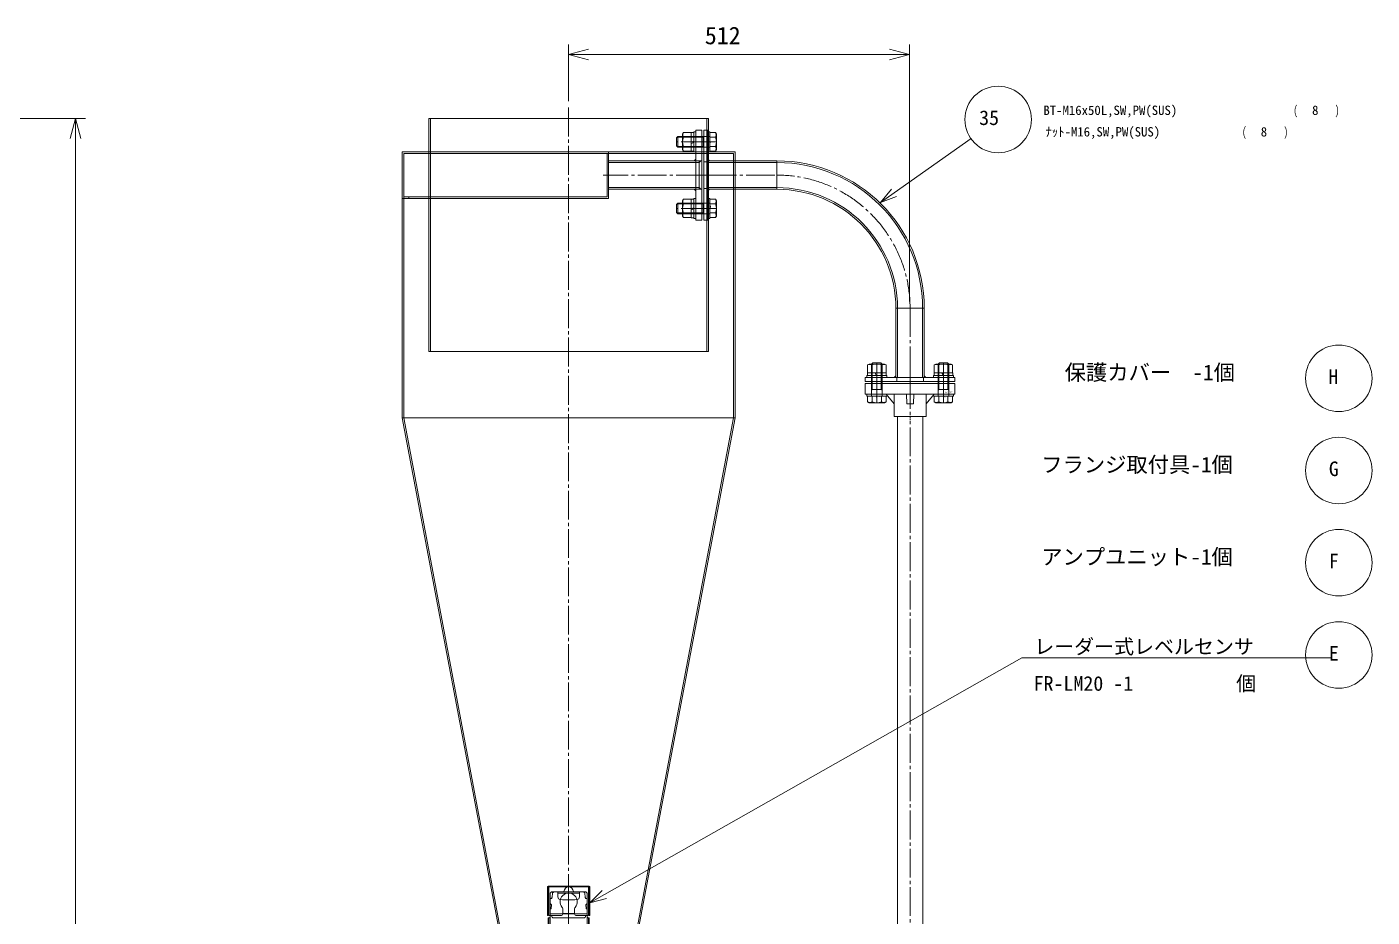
# Model space of a CAD drawing. Units: millimetres at full size. Extents: x -24503 to 24503, y -7436 to 7436.
# Drawn here: x 8284 to 10305, y 4307 to 5645 of the extents above; entities that cross this region are included whole.
import ezdxf
from ezdxf.enums import TextEntityAlignment as Align

# ---------------------------------------------------------------- set-up
doc = ezdxf.new("R2010")
doc.units = ezdxf.units.MM
doc.header["$LTSCALE"] = 4.8
doc.linetypes.add('CHAIN2', pattern=[12, 9, -1, 1, -1])
for name, color, linetype, lineweight in [('0-2_08_DIM', 3, 'Continuous', 9), ('0-4_0', 2, 'Continuous', 9), ('0-5_01_NORMAL', 134, 'Continuous', 9), ('0-6_05_CENTER', 2, 'CHAIN2', 9), ('0-7_04_HIDDEN', 7, 'Continuous', 9), ('0-8_10_DRAFT', 1, 'Continuous', 9), ('0-C_01_外形線', 134, 'Continuous', 9), ('0-D_03_かくれ線', 5, 'Continuous', 9), ('0-F_04_中心線', 4, 'CHAIN2', 9), ('1-0_02_細線', 6, 'Continuous', 9)]:
    doc.layers.add(name, color=color, linetype=linetype, lineweight=lineweight)
doc.layers.add('0-9_07_TEXT', color=2, linetype='Continuous')
doc.styles.add('ＭＳ ゴシック', font='')
doc.styles.add('ＭＳ Ｐゴシック', font='')
doc.styles.get('ＭＳ ゴシック').set_extended_font_data('MS Gothic')
doc.styles.get('ＭＳ Ｐゴシック').set_extended_font_data('MS PGothic')

# ---------------------------------------------------------------- blocks, each defined once
blk = doc.blocks.new('A$C1A3C2C0C_1_1_2_1')
at = {"layer": '0-4_0', "color": 134}
for p, q in [((-11, 1.5), (11, 1.5)), ((-11, 1.5), (-11, 0)), ((-11, 0), (11, 0)), ((-9.815, 11), (9.815, 11)), ((-9.815, 4), (-9.815, 11)), ((9.815, 4), (-9.815, 4)), ((-9.25, 4), (-9.25, 1.5)), ((-5, -31), (-5, 0)), ((-4.908, 4), (-4.908, 11)), ((-4.188, -31), (-4.188, 0)), ((0, 1.5), (-2.5, 4)), ((0, 4), (2.5, 1.5)), ((4.188, -31), (4.188, 0)), ((4.907, 4), (4.907, 11)), ((5, -31), (5, 0)), ((9.25, 1.5), (9.25, 4)), ((9.815, 4), (9.815, 11)), ((11, 0), (11, 1.5)), ((-5, -31), (5, -31))]:
    blk.add_line(p, q, dxfattribs=at)
at = {"layer": '0-4_0', "color": 134, "linetype": 'CHAIN2'}
blk.add_line((0, -34), (0, 14), dxfattribs=at)
at = {"layer": '0-8_10_DRAFT', "style": 'ＭＳ ゴシック', "width": 1.8}
blk.add_text('BT-M10x35L,SW,PW', height=0.2199, dxfattribs=at).set_placement((5.1, 10.658), align=Align.BOTTOM_LEFT)
blk = doc.blocks.new('A$C1BB41D09_1_1')
at = {"layer": '0-4_0', "color": 134}
for p, q in [((-250, 1200), (250, 1200)), ((60, 1200), (60, 1130)), ((191, 1186.35), (60, 1186.35)), ((191, 1143.65), (60, 1143.65)), ((-250, 1130), (60, 1130)), ((-250, 800), (-100, 6)), ((250, 800), (100, 6))]:
    blk.add_line(p, q, dxfattribs=at)
for points in [[(210, 1200), (210, 1250), (-210, 1250), (-210, 1200)], [(250, 1200), (250, 800), (-250, 800), (-250, 1200)]]:
    blk.add_lwpolyline(points, dxfattribs=at)
for points in [[(191, 1232.5), (200, 1232.5), (200, 1097.5), (191, 1097.5)], [(-150, 0), (150, 0), (150, 6), (-150, 6)]]:
    blk.add_lwpolyline(points, close=True, dxfattribs=at)
at = {"layer": '0-4_0', "color": 3}
for points in [[(191, 1186.35), (188.5, 1186.35), (191, 1188.85)], [(196, 1186.35), (198.5, 1186.35), (196, 1183.85)], [(191, 1143.65), (188.5, 1143.65), (191, 1141.15)], [(196, 1143.65), (198.5, 1143.65), (196, 1146.15)]]:
    blk.add_lwpolyline(points, close=True, dxfattribs=at)
at = {"layer": '0-6_05_CENTER'}
for p, q in [((0, 1266.384), (0, -10.394)), ((181.051, 1215), (209.581, 1215)), ((204.625, 1165), (51.91, 1165)), ((181.051, 1115), (209.581, 1115)), ((-130, -7.779), (-130, 13.567)), ((-130, -7.779), (-130, 13.567)), ((130, -7.779), (130, 13.567)), ((130, -7.779), (130, 13.567))]:
    blk.add_line(p, q, dxfattribs=at)
at = {"layer": '0-7_04_HIDDEN'}
for p, q in [((-207.7, 1250), (-207.7, 900)), ((207.7, 1250), (207.7, 900)), ((-247.7, 1197.7), (247.7, 1197.7)), ((-247.7, 800.215), (-247.7, 1197.7)), ((-210, 1200), (-210, 900)), ((57.7, 1197.7), (57.7, 1132.3)), ((247.7, 800.215), (247.7, 1197.7)), ((196, 1183.85), (60, 1183.85)), ((191, 1186.35), (200, 1186.35)), ((196, 1186.35), (196, 1143.65)), ((-247.7, 1132.3), (57.7, 1132.3)), ((-240, 1130), (-240, 1132.3)), ((196, 1146.15), (60, 1146.15)), ((191, 1143.65), (200, 1143.65)), ((-247.7, 800.215), (-97.74, 6.427)), ((247.7, 800.215), (97.74, 6.427)), ((-100, 6), (-97.74, 6.427)), ((-100, 0), (-100, 6)), ((100, 6), (97.74, 6.427)), ((100, 0), (100, 6))]:
    blk.add_line(p, q, dxfattribs=at)
blk.add_lwpolyline([(-210, 900), (210, 900), (210, 1200)], dxfattribs=at)
blk = doc.blocks.new('A$C30EB6CF4_1_1')
at = {"layer": '0-4_0', "color": 3}
blk.add_lwpolyline([(-150, 3), (150, 3), (150, 0), (-150, 0)], close=True, dxfattribs=at)
at = {"layer": '0-4_0'}
for name, p in [('A$C1BB41D09_1_1', (0, 3)), ('A$C1A3C2C0C_1_1_2_1', (-130, 9)), ('A$C1A3C2C0C_1_1_2_1', (130, 9))]:
    blk.add_blockref(name, p, dxfattribs=at)
blk = doc.blocks.new('A$C68031159_1_1')
at = {"layer": '0-4_0'}
for p, q in [((-32, 69.899), (-32, 26.899)), ((-31, 70.899), (31, 70.899)), ((-30, 69.899), (-31, 69.899)), ((-31, 26.899), (-31, 69.899)), ((-30, 70.899), (-30, 27.899)), ((30, 27.899), (30, 70.899)), ((30, 69.899), (31, 69.899)), ((31, 26.899), (31, 69.899)), ((32, 69.899), (32, 26.899)), ((-31, 26.899), (-32, 26.899)), ((-30.75, 23.7), (-30.75, 0)), ((-29.75, 23.7), (-30.75, 23.7)), ((-29.75, 23.7), (-28.655, 23.7)), ((-12, 26.899), (-29, 26.899)), ((-27.869, 25.7), (-27.869, 26.899)), ((-25.189, 26.899), (-25.189, 25.7)), ((23.988, 23.7), (-23.988, 23.7)), ((-9, 37.316), (-9, 29.899)), ((9, 29.9), (-9, 29.9)), ((9, 29.899), (9, 37.316)), ((29, 26.899), (12, 26.899)), ((25.189, 26.899), (25.189, 25.7)), ((27.869, 25.7), (27.869, 26.899)), ((28.655, 23.7), (29.75, 23.7)), ((29.75, 23.7), (30.75, 23.7)), ((30.75, 0), (30.75, 23.7)), ((31.25, 26.899), (31, 26.899)), ((32, 26.899), (31.25, 26.899)), ((-30.75, 0), (30.75, 0))]:
    blk.add_line(p, q, dxfattribs=at)
for centre, radius, start, end in [((-31, 69.899), 1, 90, 180), ((0, 47.899), 13, 318.59038, 221.40962), ((31, 69.899), 1, 0, 90), ((-29, 27.899), 1, 180, 270), ((-28.775, 24.291), 0.603, 281.50167, 338.44243), ((-31.203, 25.555), 3.337, 333.56013, 2.49311), ((-22.56, 25.595), 2.631, 177.72115, 213.72966), ((-23.945, 24.657), 0.959, 213.06511, 267.39724), ((-12, 29.899), 3, 270, 0), ((-12, 37.316), 3, 0, 41.40962), ((12, 37.316), 3, 138.59038, 180), ((12, 29.899), 3, 180, 270), ((23.945, 24.657), 0.959, 272.60276, 326.93489), ((22.56, 25.595), 2.631, 326.27034, 2.27885), ((31.203, 25.555), 3.337, 177.50689, 206.43987), ((28.775, 24.291), 0.603, 201.55757, 258.49833), ((29, 27.899), 1, 270, 0)]:
    blk.add_arc(centre, radius, start, end, dxfattribs=at)
at = {"layer": '0-7_04_HIDDEN', "color": 2}
for p, q in [((-30, 69.899), (30, 69.899)), ((-29.75, 0), (-29.75, 23.7)), ((29.75, 0), (29.75, 23.7))]:
    blk.add_line(p, q, dxfattribs=at)
blk = doc.blocks.new('A$C6802FC92_1_1')
at = {"layer": '0-4_0'}
for p, q in [((-7.584, 88), (-26, 88)), ((-24.134, 85.945), (-24.919, 80.027)), ((-21.537, 87.941), (-24.058, 86.076)), ((-16.515, 86.935), (-16.515, 87.8)), ((-16.515, 87), (-16.3, 87)), ((-16.3, 88), (-16.3, 80.28)), ((16.3, 86), (-16.3, 86)), ((7.584, 88), (-7.584, 88)), ((7.584, 88), (26, 88)), ((16.3, 88), (16.3, 80.28)), ((16.515, 87), (16.3, 87)), ((16.515, 86.935), (16.515, 87.8)), ((21.537, 87.941), (24.058, 86.076)), ((24.134, 85.945), (24.919, 80.027)), ((28, 86), (26, 88)), ((28, 78), (28, 86)), ((-28, 78), (-27.209, 78)), ((-28, 77.55), (-28, 54.75)), ((-27.833, 69.892), (-27.94, 64.251)), ((-25.976, 68.224), (-26.456, 62.827)), ((25.976, 68.224), (26.456, 62.827)), ((28, 78), (27.209, 78)), ((27.833, 69.892), (27.94, 64.251)), ((28, 54.75), (28, 77.55)), ((-27.958, 54.552), (-28, 49.75)), ((-28, 49.75), (-28, 30)), ((28, 49.75), (27.958, 54.552)), ((28, 30), (28, 49.75)), ((-30, 24), (-30, 17)), ((-29.458, 17), (-29.458, 24)), ((-27.8, 29.597), (-28, 29.397)), ((-28, 26.7), (-28, 29.397)), ((28, 29.397), (-28, 29.397)), ((-28, 26.7), (28, 26.7)), ((-27.8, 26.5), (-28, 26.7)), ((-27.8, 29.597), (-26.31, 29.597)), ((-26.7, 26.5), (-27.8, 26.5)), ((-26.7, 26.5), (26.7, 26.5)), ((-26.5, 26.3), (-26.5, 25.2)), ((-26.31, 29.597), (26.31, 29.597)), ((-26.11, 30), (-26.11, 29.797)), ((-19.646, 17), (-19.646, 24)), ((-9.812, 17), (-9.812, 24)), ((9.812, 17), (9.812, 24)), ((19.646, 17), (19.646, 24)), ((26.11, 30), (26.11, 29.797)), ((26.11, 30), (28, 30)), ((27.8, 29.597), (26.31, 29.597)), ((26.5, 26.3), (26.5, 25.2)), ((27.8, 26.5), (26.7, 26.5)), ((27.8, 29.597), (28, 29.397)), ((27.8, 26.5), (28, 26.7)), ((28, 26.7), (28, 29.397)), ((29.458, 17), (29.458, 24)), ((30, 17), (30, 24)), ((-77, 16), (-77.5, 15.5)), ((-77.5, 15.5), (77.5, 15.5)), ((-77.5, 0.5), (-77.5, 15.5)), ((-77.5, 0.5), (77.5, 0.5)), ((-77, 0), (-77.5, 0.5)), ((-77, 0), (77, 0)), ((77, 16), (77.5, 15.5)), ((77, 0), (77.5, 0.5)), ((77.5, 0.5), (77.5, 15.5))]:
    blk.add_line(p, q, dxfattribs=at)
for points in [[(-26, 88), (-28, 86), (-28, 78)], [(-27.8, 77.75), (-26.905, 77.75), (-26.087, 77.75)], [(27.8, 77.75), (26.905, 77.75), (26.087, 77.75)], [(-28, 54.75), (-27.758, 54.75), (27.758, 54.75), (28, 54.75)], [(29, 25), (26.7, 25), (-26.7, 25), (-29, 25)], [(-28, 30), (-26.11, 30), (26.11, 30)], [(-77, 16), (-29, 16), (29, 16), (77, 16)]]:
    blk.add_lwpolyline(points, dxfattribs=at)
for centre, radius, start, end in [((-23.936, 85.917), 0.2, 127.50014, 171.92897), ((-21.417, 87.847), 0.152, 91.2448, 141.993), ((-16.715, 87.8), 0.2, 359.99891, 89.99891), ((-16.315, 86.935), 0.2, 180, 274.31052), ((-7.584, 88.5), 0.5, 270, 356.22782), ((0, 88), 7.1, 3.77218, 176.22782), ((7.584, 88.5), 0.5, 183.77218, 270), ((16.315, 86.935), 0.2, 265.68948, 360), ((16.715, 87.8), 0.2, 90.00109, 180.00109), ((21.417, 87.847), 0.152, 38.007, 88.7552), ((23.936, 85.917), 0.2, 8.07103, 52.49986), ((-27.8, 77.55), 0.2, 90, 180), ((-24.409, 64.125), 3.533, 177.95282, 187.54875), ((-25.459, 64.922), 2.758, 207.2177, 244.3346), ((-26.334, 69.916), 1.499, 166.56453, 180.91649), ((-27.774, 70.26), 0.0183, 40.77155, 167.66608), ((-23.824, 73.105), 4.85, 215.74109, 241.68483), ((-27.214, 77.713), 0.287, 47.10726, 88.86331), ((-27.485, 77.49), 0.636, 24.12154, 42.92017), ((-26.624, 62.487), 0.0581, 239.79556, 312.19737), ((-26.794, 62.661), 0.301, 313.85809, 346.18254), ((-27.504, 62.9), 1.05, 342.75547, 356.03157), ((-26.3, 68.611), 0.284, 17.65065, 51.93408), ((-26.203, 78.388), 0.649, 280.24196, 323.20001), ((-27.03, 68.347), 1.061, 353.3768, 19.3226), ((-27.84, 79.772), 2.791, 320.57751, 337.75993), ((-30.158, 80.676), 5.279, 338.21067, 352.94618), ((-12.191, 80.316), 4.109, 180.5155, 264.20458), ((-0.012, 200.352), 124.763, 264.20625, 275.80452), ((12.191, 80.316), 4.109, 275.79542, 359.4845), ((30.158, 80.676), 5.279, 187.05382, 201.78933), ((27.84, 79.772), 2.791, 202.24007, 219.42249), ((26.203, 78.388), 0.649, 216.79999, 259.75804), ((27.029, 68.347), 1.061, 160.6774, 186.6232), ((26.3, 68.611), 0.284, 128.06592, 162.34935), ((23.824, 73.105), 4.85, 298.31517, 324.25891), ((27.504, 62.9), 1.05, 183.96843, 197.24453), ((26.794, 62.661), 0.301, 193.81746, 226.14191), ((26.624, 62.487), 0.0581, 227.80263, 300.20444), ((25.459, 64.922), 2.758, 295.6654, 332.7823), ((27.485, 77.49), 0.636, 137.07983, 155.87846), ((27.214, 77.713), 0.287, 91.13669, 132.89274), ((27.774, 70.26), 0.0183, 12.33392, 139.22845), ((26.334, 69.916), 1.499, 359.08351, 13.43547), ((27.8, 77.55), 0.2, 0, 90), ((24.409, 64.125), 3.533, 352.45125, 2.04718), ((-27.758, 54.55), 0.2, 90, 179.5), ((27.758, 54.55), 0.2, 0.5, 90), ((-29, 24), 1, 90, 180), ((-28.482, 24.024), 0.977, 91.4898, 181.39733), ((-26.7, 26.3), 0.2, 0, 90), ((-26.7, 25.2), 0.2, 270, 0), ((-26.31, 29.797), 0.2, 270, 0), ((-18.729, 24.089), 0.921, 98.46972, 185.53549), ((-6.086, 24.085), 3.727, 168.62647, 181.31156), ((-9.454, 24.782), 0.289, 130.80311, 172.28959), ((9.454, 24.782), 0.289, 7.71041, 49.19689), ((6.086, 24.085), 3.727, 358.68844, 11.37353), ((18.729, 24.089), 0.921, 354.46451, 81.53028), ((26.31, 29.797), 0.2, 180, 270), ((26.7, 26.3), 0.2, 90, 180), ((26.7, 25.2), 0.2, 180, 270), ((28.482, 24.024), 0.977, 358.60267, 88.5102), ((29, 24), 1, 0, 90), ((-29, 17), 1, 180, 270), ((-28.482, 16.976), 0.977, 178.60267, 268.5102), ((-18.729, 16.911), 0.921, 174.46451, 261.53028), ((-6.086, 16.915), 3.727, 178.68844, 191.37353), ((-9.454, 16.218), 0.289, 187.71041, 229.19689), ((9.454, 16.218), 0.289, 310.80311, 352.28959), ((6.086, 16.915), 3.727, 348.62647, 1.31156), ((18.729, 16.911), 0.921, 278.46972, 5.53549), ((28.482, 16.976), 0.977, 271.4898, 1.39733), ((29, 17), 1, 270, 0)]:
    blk.add_arc(centre, radius, start, end, dxfattribs=at)
at = {"layer": '0-6_05_CENTER'}
for p, q in [((0, -27.927), (0, 101.319)), ((-44.195, -4.753), (-44.195, 20.673)), ((44.195, -4.753), (44.195, 20.673))]:
    blk.add_line(p, q, dxfattribs=at)
at = {"layer": '0-7_04_HIDDEN', "color": 2}
for p, q in [((-23.902, 0), (-23.902, -8)), ((23.901, 0), (23.901, -8)), ((-18.55, -9), (-22.169, -9)), ((-18.55, -9), (-18.55, -11)), ((18.55, -9), (-18.55, -9)), ((18.55, -11), (-18.55, -11)), ((18.55, -11), (18.55, -9)), ((22.169, -9), (18.55, -9)), ((22.169, -9), (23.901, -8))]:
    blk.add_line(p, q, dxfattribs=at)
blk.add_lwpolyline([(-22.169, -9), (-23.902, -8), (23.901, -8)], dxfattribs=at)
blk.add_arc((0, 2.61), 23.007, 216.26695, 323.73305, dxfattribs=at)
blk = doc.blocks.new('M12Nza_1_1_1_1')
at = {"layer": '0-4_0', "color": 134}
for p, q in [((-10.95, 5), (-10.95, 13.533)), ((10.95, 5), (-10.95, 5)), ((-10.75, 2), (-10.75, 5)), ((-8.213, 15), (8.212, 15)), ((-5.475, 5), (-5.475, 13.533)), ((0, 2), (-3, 5)), ((0, 5), (3, 2)), ((5.475, 5), (5.475, 13.533)), ((10.75, 5), (10.75, 2)), ((10.95, 13.533), (10.95, 5))]:
    blk.add_line(p, q, dxfattribs=at)
at = {"layer": '0-4_0', "color": 134, "linetype": 'CHAIN2'}
blk.add_line((0, 0), (0, 15), dxfattribs=at)
at = {"layer": '0-4_0', "color": 134}
blk.add_lwpolyline([(-13, 2), (13, 2), (13, 0), (-13, 0)], close=True, dxfattribs=at)
for centre, radius, start, end in [((-8.213, 11.712), 3.288, 33.626, 146.374), ((0, 4.05), 10.95, 60, 120), ((8.212, 11.712), 3.288, 33.626, 146.374)]:
    blk.add_arc(centre, radius, start, end, dxfattribs=at)
at = {"layer": '0-8_10_DRAFT', "style": 'ＭＳ ゴシック', "width": 1.8}
blk.add_text('M12', height=1.1, dxfattribs=at).set_placement((0.31, 5.093), align=Align.BOTTOM_LEFT)
blk = doc.blocks.new('A$C680311B8_1_1')
at = {"layer": '0-5_01_NORMAL', "color": 3}
blk.add_lwpolyline([(-77.5, 0), (77.5, 0), (77.5, -3), (-77.5, -3)], close=True, dxfattribs=at)
at = {"layer": '0-5_01_NORMAL'}
for name, p in [('A$C6802FC92_1_1', (0, 0)), ('A$C68031159_1_1', (0, 25.198)), ('M12Nza_1_1_1_1', (-44.195, 16)), ('M12Nza_1_1_1_1', (44.195, 16))]:
    blk.add_blockref(name, p, dxfattribs=at)
blk = doc.blocks.new('U256')
at = {"layer": '0-9_07_TEXT', "color": 13, "style": 'ＭＳ ゴシック', "width": 0.65}
for s, p in [('(', (48.0781, 0.9957)), (')', (57.8477, 0.9957))]:
    blk.add_text(s, height=2.199, dxfattribs=at).set_placement(p, align=Align.BOTTOM_LEFT)
blk = doc.blocks.new('U254')
at = {"layer": '0-9_07_TEXT', "color": 13, "style": 'ＭＳ ゴシック', "width": 0.65}
for s, p in [('(', (60.5949, 1.0061)), (')', (70.3644, 1.0061))]:
    blk.add_text(s, height=2.199, dxfattribs=at).set_placement(p, align=Align.BOTTOM_LEFT)
blk = doc.blocks.new('_Open30')
at = {"layer": '0-2_08_DIM'}
blk.add_line((0, 0), (-1, 0), dxfattribs=at)
blk.add_lwpolyline([(-1, 0.26795), (0, 0), (-1, -0.26795)], dxfattribs=at)
blk = doc.blocks.new('AM_BALLOON1')
at = {"layer": '0-2_08_DIM'}
blk.add_circle((0, 0), 5, dxfattribs=at)

msp = doc.modelspace()

# ---------------------------------------------------------------- linework, layer by layer
at = {"layer": '0-2_08_DIM', "color": 4}
for p, q in [((9098.194, 5533.122), (9098.194, 5618.17)), ((9128.194, 5603.17), (9580.194, 5603.17)), ((9610.194, 5231.738), (9610.194, 5618.17)), ((7454.454, 5506.938), (8372.024, 5506.938)), ((8357.024, 942.938), (8357.024, 5476.938))]:
    msp.add_line(p, q, dxfattribs=at)
at = {"layer": '0-2_08_DIM'}
msp.add_line((9587.136, 5395.172), (9702.83, 5476.834), dxfattribs=at)
at = {"layer": '0-2_08_DIM', "color": 2}
msp.add_line((9782.558, 4696.394), (10242.958, 4696.394), dxfattribs=at)
msp.add_lwpolyline([(9151.94, 4340.792), (9778.958, 4696.394), (9782.558, 4696.394)], dxfattribs=at)
at = {"layer": '0-4_0', "color": 134}
for p, q in [((9269.194, 5479.938), (9262.194, 5479.938)), ((9269.194, 5463.938), (9262.194, 5463.938)), ((9307.194, 5443.288), (9307.194, 5400.588)), ((9411.194, 5443.288), (9307.194, 5443.288)), ((9411.194, 5443.288), (9411.194, 5400.588)), ((9411.194, 5400.588), (9307.194, 5400.588)), ((9269.194, 5379.938), (9262.194, 5379.938)), ((9269.194, 5363.938), (9262.194, 5363.938)), ((9589.844, 5221.938), (9632.544, 5221.938)), ((9589.844, 5221.938), (9589.844, 5117.938)), ((9632.544, 5221.938), (9632.544, 5117.938)), ((9589.844, 5117.938), (9632.544, 5117.938))]:
    msp.add_line(p, q, dxfattribs=at)
for points in [[(9307.194, 5489.438), (9301.194, 5489.438), (9301.194, 5354.438), (9307.194, 5354.438)], [(9307.194, 5486.938), (9307.194, 5456.938), (9310.194, 5456.938), (9310.194, 5486.938)], [(9307.194, 5386.938), (9307.194, 5356.938), (9310.194, 5356.938), (9310.194, 5386.938)], [(9543.694, 5117.938), (9543.694, 5111.938), (9678.694, 5111.938), (9678.694, 5117.938)], [(9576.194, 5092.938), (9546.194, 5092.938), (9546.194, 5089.938), (9576.194, 5089.938)], [(9676.252, 5092.938), (9646.252, 5092.938), (9646.252, 5089.938), (9676.252, 5089.938)]]:
    msp.add_lwpolyline(points, close=True, dxfattribs=at)
at = {"layer": '0-4_0', "color": 3}
for points in [[(9307.194, 5443.288), (9309.694, 5443.273), (9307.194, 5445.788)], [(9307.194, 5400.588), (9309.694, 5400.57), (9307.194, 5398.088)], [(9589.844, 5117.938), (9589.826, 5120.438), (9587.344, 5117.938)], [(9632.544, 5117.938), (9632.53, 5120.437), (9635.044, 5117.938)]]:
    msp.add_lwpolyline(points, close=True, dxfattribs=at)
at = {"layer": '0-4_0', "color": 134}
for radius in [221.35, 178.65]:
    msp.add_arc((9411.194, 5221.938), radius, 0, 90, dxfattribs=at)
at = {"layer": '0-6_05_CENTER'}
for p, q in [((9317.143, 5471.938), (9291.612, 5471.938)), ((9317.143, 5421.938), (9291.612, 5421.938)), ((9307.194, 5421.938), (9411.194, 5421.938)), ((9317.143, 5371.938), (9291.612, 5371.938)), ((9611.194, 5221.938), (9611.194, 5115.122)), ((9561.194, 5127.887), (9561.194, 5102.356)), ((9611.194, 5127.887), (9611.194, 5102.356)), ((9661.194, 5127.887), (9661.194, 5102.356))]:
    msp.add_line(p, q, dxfattribs=at)
msp.add_arc((9411.194, 5221.938), 200, 0, 90, dxfattribs=at)
at = {"layer": '0-7_04_HIDDEN'}
for p, q in [((9307.194, 5441.938), (9301.194, 5441.938)), ((9411.194, 5440.788), (9307.194, 5440.788)), ((9307.194, 5401.938), (9301.194, 5401.938)), ((9411.194, 5403.088), (9307.194, 5403.088)), ((9592.344, 5221.938), (9592.344, 5117.938)), ((9630.044, 5221.938), (9630.044, 5117.938)), ((9591.194, 5117.938), (9591.194, 5111.938)), ((9631.194, 5117.938), (9631.194, 5111.938))]:
    msp.add_line(p, q, dxfattribs=at)
for radius in [218.85, 181.15]:
    msp.add_arc((9411.194, 5221.938), radius, 0, 90, dxfattribs=at)
at = {"layer": '0-C_01_外形線'}
for p, q in [((9262.194, 5479.938), (9260.194, 5477.938)), ((9260.194, 5465.938), (9260.194, 5477.938)), ((9262.194, 5463.938), (9262.194, 5479.938)), ((9270.554, 5485.794), (9269.194, 5483.438)), ((9269.194, 5483.438), (9269.194, 5460.438)), ((9282.194, 5485.794), (9270.554, 5485.794)), ((9282.194, 5478.866), (9270.554, 5478.866)), ((9282.194, 5485.938), (9282.194, 5471.282)), ((9286.194, 5485.938), (9282.194, 5485.938)), ((9286.194, 5485.938), (9286.194, 5472.738)), ((9289.194, 5456.938), (9289.194, 5486.938)), ((9310.194, 5485.794), (9318.833, 5485.794)), ((9310.194, 5485.794), (9310.194, 5458.081)), ((9310.194, 5478.866), (9318.833, 5478.866)), ((9318.833, 5485.794), (9320.194, 5483.438)), ((9320.194, 5460.438), (9320.194, 5483.438)), ((9262.194, 5463.938), (9260.194, 5465.938)), ((9270.554, 5458.081), (9269.194, 5460.438)), ((9282.194, 5465.009), (9270.554, 5465.009)), ((9286.194, 5472.738), (9282.194, 5471.282)), ((9286.194, 5471.138), (9282.194, 5469.682)), ((9282.194, 5469.682), (9282.194, 5457.938)), ((9282.194, 5457.938), (9286.194, 5457.938)), ((9286.194, 5471.138), (9286.194, 5457.938)), ((9310.194, 5465.009), (9318.833, 5465.009)), ((9310.194, 5458.081), (9318.833, 5458.081)), ((9318.833, 5458.081), (9320.194, 5460.438)), ((9286.194, 5456.938), (9289.194, 5456.938)), ((9262.194, 5379.938), (9260.194, 5377.938)), ((9260.194, 5365.938), (9260.194, 5377.938)), ((9262.194, 5363.938), (9262.194, 5379.938)), ((9270.554, 5385.794), (9269.194, 5383.438)), ((9269.194, 5383.438), (9269.194, 5360.438)), ((9282.194, 5385.794), (9270.554, 5385.794)), ((9282.194, 5378.866), (9270.554, 5378.866)), ((9282.194, 5385.938), (9282.194, 5371.282)), ((9286.194, 5385.938), (9282.194, 5385.938)), ((9286.194, 5385.938), (9286.194, 5372.738)), ((9289.194, 5356.938), (9289.194, 5386.938)), ((9310.194, 5385.794), (9318.833, 5385.794)), ((9310.194, 5385.794), (9310.194, 5358.081)), ((9310.194, 5378.866), (9318.833, 5378.866)), ((9318.833, 5385.794), (9320.194, 5383.438)), ((9320.194, 5360.438), (9320.194, 5383.438)), ((9262.194, 5363.938), (9260.194, 5365.938)), ((9270.554, 5358.081), (9269.194, 5360.438)), ((9282.194, 5365.009), (9270.554, 5365.009)), ((9286.194, 5372.738), (9282.194, 5371.282)), ((9286.194, 5371.138), (9282.194, 5369.682)), ((9282.194, 5369.682), (9282.194, 5357.938)), ((9282.194, 5357.938), (9286.194, 5357.938)), ((9286.194, 5371.138), (9286.194, 5357.938)), ((9286.194, 5356.938), (9289.194, 5356.938)), ((9310.194, 5365.009), (9318.833, 5365.009)), ((9310.194, 5358.081), (9318.833, 5358.081)), ((9318.833, 5358.081), (9320.194, 5360.438)), ((9547.337, 5136.577), (9549.694, 5137.938)), ((9572.694, 5137.938), (9549.694, 5137.938)), ((9553.194, 5137.938), (9555.194, 5139.938)), ((9553.194, 5137.938), (9569.194, 5137.938)), ((9554.265, 5124.938), (9554.265, 5136.577)), ((9555.194, 5139.938), (9567.194, 5139.938)), ((9569.194, 5137.938), (9567.194, 5139.938)), ((9568.122, 5124.938), (9568.122, 5136.577)), ((9575.05, 5136.577), (9572.694, 5137.938)), ((9575.05, 5124.938), (9575.05, 5136.577)), ((9647.396, 5136.577), (9649.752, 5137.938)), ((9672.752, 5137.938), (9649.752, 5137.938)), ((9653.252, 5137.938), (9655.252, 5139.938)), ((9653.252, 5137.938), (9669.252, 5137.938)), ((9654.324, 5124.938), (9654.324, 5136.577)), ((9655.252, 5139.938), (9667.252, 5139.938)), ((9669.252, 5137.938), (9667.252, 5139.938)), ((9668.18, 5124.938), (9668.18, 5136.577)), ((9675.109, 5136.577), (9672.752, 5137.938)), ((9675.109, 5124.938), (9675.109, 5136.577)), ((9546.194, 5120.938), (9546.194, 5117.938)), ((9546.194, 5117.938), (9576.194, 5117.938)), ((9558.938, 5124.938), (9547.194, 5124.938)), ((9547.194, 5124.938), (9547.194, 5120.938)), ((9560.394, 5120.938), (9547.194, 5120.938)), ((9560.394, 5120.938), (9558.938, 5124.938)), ((9575.194, 5124.938), (9560.538, 5124.938)), ((9561.994, 5120.938), (9560.538, 5124.938)), ((9575.194, 5120.938), (9561.994, 5120.938)), ((9575.194, 5120.938), (9575.194, 5124.938)), ((9646.252, 5120.938), (9646.252, 5117.938)), ((9646.252, 5117.938), (9676.252, 5117.938)), ((9658.996, 5124.938), (9647.252, 5124.938)), ((9647.252, 5124.938), (9647.252, 5120.938)), ((9660.452, 5120.938), (9647.252, 5120.938)), ((9660.452, 5120.938), (9658.996, 5124.938)), ((9675.252, 5124.938), (9660.596, 5124.938)), ((9662.052, 5120.938), (9660.596, 5124.938)), ((9675.252, 5120.938), (9662.052, 5120.938)), ((9675.252, 5120.938), (9675.252, 5124.938)), ((9678.694, 5108.938), (9543.694, 5108.938)), ((9543.694, 5108.938), (9543.694, 5092.938)), ((9678.694, 5092.938), (9678.694, 5108.938)), ((9543.694, 5092.938), (9678.694, 5092.938)), ((9547.337, 5089.938), (9547.337, 5081.298)), ((9575.05, 5089.938), (9547.337, 5089.938)), ((9547.337, 5081.298), (9549.694, 5079.938)), ((9549.694, 5079.938), (9572.694, 5079.938)), ((9554.265, 5089.938), (9554.265, 5081.298)), ((9568.122, 5089.938), (9568.122, 5081.298)), ((9575.05, 5081.298), (9572.694, 5079.938)), ((9575.05, 5089.938), (9575.05, 5081.298)), ((9587.194, 5077.938), (9575.194, 5092.938)), ((9587.194, 5058.938), (9587.194, 5092.938)), ((9605.694, 5092.938), (9606.194, 5077.938)), ((9606.194, 5077.938), (9616.194, 5077.938)), ((9616.694, 5092.938), (9616.194, 5077.938)), ((9635.194, 5092.938), (9635.194, 5058.938)), ((9635.194, 5077.938), (9647.194, 5092.938)), ((9647.396, 5089.938), (9647.396, 5081.298)), ((9675.109, 5089.938), (9647.396, 5089.938)), ((9647.396, 5081.298), (9649.752, 5079.938)), ((9649.752, 5079.938), (9672.752, 5079.938)), ((9654.324, 5089.938), (9654.324, 5081.298)), ((9668.18, 5089.938), (9668.18, 5081.298)), ((9675.109, 5081.298), (9672.752, 5079.938)), ((9675.109, 5089.938), (9675.109, 5081.298)), ((9635.194, 5058.938), (9587.194, 5058.938)), ((9592.194, 5058.938), (9592.194, 3415.813)), ((9630.194, 5058.938), (9630.194, 3465.286))]:
    msp.add_line(p, q, dxfattribs=at)
for points in [[(9282.194, 5485.794), (9282.194, 5458.081), (9270.554, 5458.081)], [(9286.194, 5456.938), (9286.194, 5486.938), (9289.194, 5486.938)], [(9282.194, 5385.794), (9282.194, 5358.081), (9270.554, 5358.081)], [(9286.194, 5356.938), (9286.194, 5386.938), (9289.194, 5386.938)], [(9575.05, 5124.938), (9547.337, 5124.938), (9547.337, 5136.577)], [(9675.109, 5124.938), (9647.396, 5124.938), (9647.396, 5136.577)], [(9546.194, 5120.938), (9576.194, 5120.938), (9576.194, 5117.938)], [(9646.252, 5120.938), (9676.252, 5120.938), (9676.252, 5117.938)]]:
    msp.add_lwpolyline(points, dxfattribs=at)
for centre, radius, start, end in [((9287.515, 5471.938), 18.321, 157.78075, 202.21925), ((9276.554, 5482.33), 6.928, 150.00001, 209.99999), ((9312.833, 5482.33), 6.928, 330.00001, 29.99999), ((9301.872, 5471.938), 18.321, 337.78075, 22.21925), ((9276.554, 5461.545), 6.928, 150.00001, 209.99999), ((9312.833, 5461.545), 6.928, 330.00001, 29.99999), ((9287.515, 5371.938), 18.321, 157.78075, 202.21925), ((9276.554, 5382.33), 6.928, 150.00001, 209.99999), ((9312.833, 5382.33), 6.928, 330.00001, 29.99999), ((9301.872, 5371.938), 18.321, 337.78075, 22.21925), ((9276.554, 5361.545), 6.928, 150.00001, 209.99999), ((9312.833, 5361.545), 6.928, 330.00001, 29.99999), ((9550.801, 5130.577), 6.928, 60.00001, 119.99999), ((9561.194, 5119.616), 18.321, 67.78075, 112.21925), ((9571.586, 5130.577), 6.928, 60.00001, 119.99999), ((9650.86, 5130.577), 6.928, 60.00001, 119.99999), ((9661.252, 5119.616), 18.321, 67.78075, 112.21925), ((9671.644, 5130.577), 6.928, 60.00001, 119.99999), ((9550.801, 5087.298), 6.928, 240.00001, 299.99999), ((9561.194, 5098.259), 18.321, 247.78075, 292.21925), ((9571.586, 5087.298), 6.928, 240.00001, 299.99999), ((9650.86, 5087.298), 6.928, 240.00001, 299.99999), ((9661.252, 5098.259), 18.321, 247.78075, 292.21925), ((9671.644, 5087.298), 6.928, 240.00001, 299.99999)]:
    msp.add_arc(centre, radius, start, end, dxfattribs=at)
at = {"layer": '0-D_03_かくれ線'}
for p, q in [((9310.194, 5479.938), (9269.194, 5479.938)), ((9300.194, 5478.738), (9269.194, 5478.738)), ((9300.194, 5479.938), (9300.194, 5463.938)), ((9300.194, 5478.738), (9301.394, 5479.938)), ((9300.194, 5465.138), (9269.194, 5465.138)), ((9310.194, 5463.938), (9269.194, 5463.938)), ((9300.194, 5465.138), (9301.394, 5463.938)), ((9310.194, 5379.938), (9269.194, 5379.938)), ((9300.194, 5378.738), (9269.194, 5378.738)), ((9300.194, 5379.938), (9300.194, 5363.938)), ((9300.194, 5378.738), (9301.394, 5379.938)), ((9300.194, 5365.138), (9269.194, 5365.138)), ((9310.194, 5363.938), (9269.194, 5363.938)), ((9300.194, 5365.138), (9301.394, 5363.938)), ((9553.194, 5089.938), (9553.194, 5137.938)), ((9554.394, 5099.938), (9554.394, 5137.938)), ((9567.994, 5099.938), (9567.994, 5137.938)), ((9569.194, 5089.938), (9569.194, 5137.938)), ((9653.252, 5089.938), (9653.252, 5137.938)), ((9654.452, 5099.938), (9654.452, 5137.938)), ((9668.052, 5099.938), (9668.052, 5137.938)), ((9669.252, 5089.938), (9669.252, 5137.938)), ((9569.194, 5099.938), (9553.194, 5099.938)), ((9554.394, 5099.938), (9553.194, 5098.738)), ((9567.994, 5099.938), (9569.194, 5098.738)), ((9669.252, 5099.938), (9653.252, 5099.938)), ((9654.452, 5099.938), (9653.252, 5098.738)), ((9668.052, 5099.938), (9669.252, 5098.738))]:
    msp.add_line(p, q, dxfattribs=at)
at = {"layer": '0-F_04_中心線'}
for p, q in [((9320.194, 5471.938), (9260.194, 5471.938)), ((9286.194, 5471.938), (9289.194, 5471.938)), ((9320.194, 5371.938), (9260.194, 5371.938)), ((9286.194, 5371.938), (9289.194, 5371.938)), ((9561.194, 5079.938), (9561.194, 5139.938)), ((9661.252, 5079.938), (9661.252, 5139.938)), ((9561.194, 5120.938), (9561.194, 5117.938)), ((9661.252, 5120.938), (9661.252, 5117.938)), ((9611.194, 5113.938), (9611.194, 5053.938)), ((9611.194, 3444.459), (9611.194, 5058.938))]:
    msp.add_line(p, q, dxfattribs=at)
for points in [[(9269.194, 5471.938), (9282.194, 5471.938), (9286.194, 5471.938)], [(9269.194, 5371.938), (9282.194, 5371.938), (9286.194, 5371.938)], [(9561.194, 5137.938), (9561.194, 5124.938), (9561.194, 5120.938)], [(9661.252, 5137.938), (9661.252, 5124.938), (9661.252, 5120.938)]]:
    msp.add_lwpolyline(points, dxfattribs=at)
at = {"layer": '1-0_02_細線'}
for p, q in [((9269.194, 5478.738), (9260.994, 5478.738)), ((9269.194, 5465.138), (9260.994, 5465.138)), ((9269.194, 5378.738), (9260.994, 5378.738)), ((9269.194, 5365.138), (9260.994, 5365.138)), ((9554.394, 5137.938), (9554.394, 5139.138)), ((9567.994, 5137.938), (9567.994, 5139.138)), ((9654.452, 5137.938), (9654.452, 5139.138)), ((9668.052, 5137.938), (9668.052, 5139.138))]:
    msp.add_line(p, q, dxfattribs=at)

# ---------------------------------------------------------------- block references
at = {"layer": '0-2_08_DIM'}
for p, xscale, yscale, rotation in [((9098.194, 5603.17), 30, 30, 180), ((8357.024, 5506.938), 30, 30, 90), ((9566.712, 5380.756), 25, 25, 215.21606), ((9130.194, 4328.459), 25, 25, 209.55902)]:
    msp.add_blockref('_Open30', p, dxfattribs=dict(at, xscale=xscale, yscale=yscale, rotation=rotation))
for name, p, xscale, yscale in [('_Open30', (9610.194, 5603.17), 30, 30), ('AM_BALLOON1', (9743.59, 5505.604), -10, 10), ('U254', (9799.55, 5501.727), 6.4, 6.4), ('U256', (9802.584, 5469.408), 6.4, 6.4), ('AM_BALLOON1', (10255.471, 5116.6), 10, 10), ('AM_BALLOON1', (10255.471, 4977.99), 10, 10), ('AM_BALLOON1', (10255.471, 4839.38), 10, 10), ('AM_BALLOON1', (10255.471, 4700.77), 10, 10)]:
    msp.add_blockref(name, p, dxfattribs=dict(at, xscale=xscale, yscale=yscale))
at = {"layer": '0-4_0'}
msp.add_blockref('A$C30EB6CF4_1_1', (9098.194, 4253.938), dxfattribs=at)
at = {"layer": '0-5_01_NORMAL'}
msp.add_blockref('A$C680311B8_1_1', (9098.194, 4256.938), dxfattribs=at)

# ---------------------------------------------------------------- texts
at = {"layer": '0-2_08_DIM', "color": 4, "style": 'ＭＳ ゴシック'}
msp.add_text('512', height=26.39, dxfattribs=at).set_placement((9302.765, 5610.67), align=Align.BOTTOM_LEFT)
at = {"layer": '0-2_08_DIM', "color": 2}
for s, style, p in [('レーダー式レベルセンサ', 'ＭＳ Ｐゴシック', (9797.788, 4695.764)), ('個', 'ＭＳ Ｐゴシック', (10101.129, 4640.334)), ('FR-LM20 -1', 'ＭＳ ゴシック', (9796.843, 4640.334))]:
    msp.add_text(s, height=21.99, dxfattribs=dict(at, style=style)).set_placement(p, align=Align.BOTTOM_LEFT)
at = {"layer": '0-4_0', "color": 134, "style": 'ＭＳ ゴシック'}
for s, p in [('35', (9715.019, 5490.604)), ('H', (10239.757, 5101.6)), ('G', (10240.471, 4962.99)), ('F', (10240.471, 4824.38)), ('E', (10240.471, 4685.77))]:
    msp.add_text(s, height=21.99, dxfattribs=at).set_placement(p, align=Align.BOTTOM_LEFT)
at = {"layer": '0-9_07_TEXT', "color": 134, "style": 'ＭＳ ゴシック'}
for s, p in [('BT-M16x50L,SW,PW(SUS)', (9811.511, 5508.099)), ('8', (10215.265, 5508.166)), ('ﾅｯﾄ-M16,SW,PW(SUS)', (9814.545, 5475.78)), ('8', (10138.192, 5475.78))]:
    msp.add_text(s, height=14.08, dxfattribs=at).set_placement(p, align=Align.BOTTOM_LEFT)
at = {"layer": '0-9_07_TEXT', "style": 'ＭＳ ゴシック'}
for s, p in [('保護カバー\u3000-1個', (9843.555, 5106.698)), ('フランジ取付具-1個', (9808.268, 4968.088)), ('アンプユニット-1個', (9808.268, 4829.478))]:
    msp.add_text(s, height=23.46, dxfattribs=at).set_placement(p, align=Align.BOTTOM_LEFT)
at = {"layer": '0-D_03_かくれ線', "style": 'ＭＳ ゴシック', "width": 0.8}
for rotation, p in [(270, (9310.694, 5475.851)), (270, (9310.694, 5375.851)), (180, (9565.107, 5089.438)), (180, (9665.165, 5089.438))]:
    msp.add_text('M16×50', height=1.1, rotation=rotation, dxfattribs=at).set_placement(p, align=Align.BOTTOM_LEFT)
at = {"layer": '0-D_03_かくれ線', "style": 'ＭＳ ゴシック'}
msp.add_text('JIS10K-30A', height=1.466, rotation=180, dxfattribs=at).set_placement((9675.485, 5096.736), align=Align.BOTTOM_LEFT)

doc.saveas('drawing.dxf')
